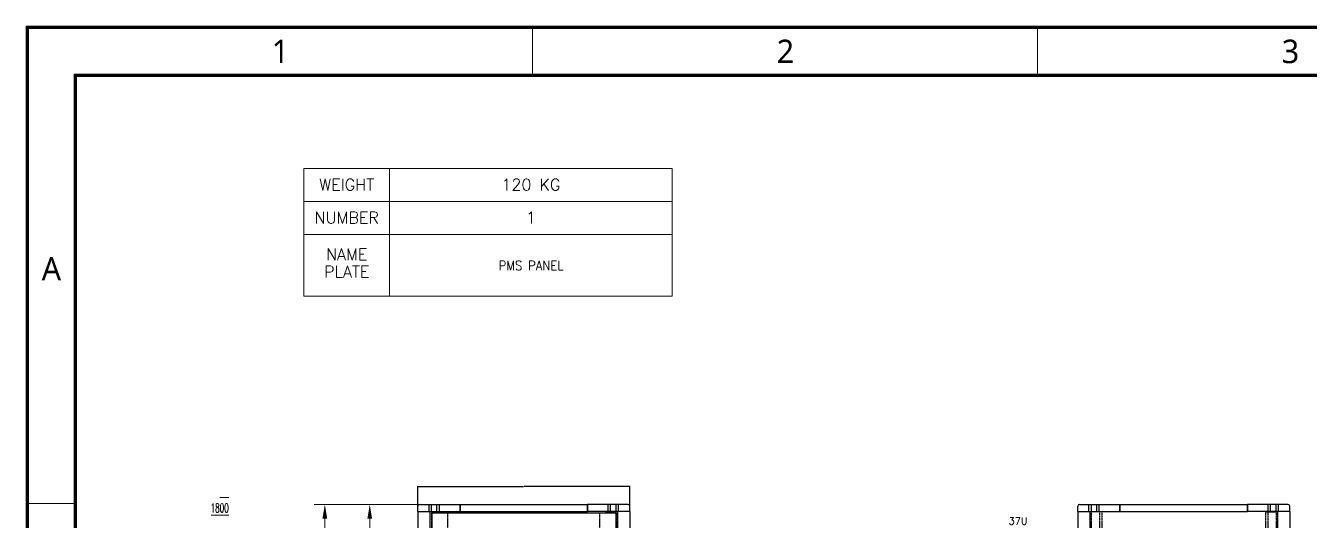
# Model space of a CAD drawing. Header units: millimetres. Extents: x 13198 to 24643, y -4481 to 8091.
# Drawn here: x 13198 to 16831, y 6691 to 8091 of the extents above; entities that cross this region are included whole.
import ezdxf
from ezdxf.enums import TextEntityAlignment as Align

# ---------------------------------------------------------------- set-up
doc = ezdxf.new("R2010")
doc.units = ezdxf.units.MM
doc.header["$MEASUREMENT"] = 0
doc.linetypes.add('HIDDEN', pattern=[0.375, 0.25, -0.125])
doc.linetypes.add('PHANTOM', pattern=[2.5, 1.25, -0.25, 0.25, -0.25, 0.25, -0.25])
for name, color, linetype in [('0. FORM', 7, 'Continuous'), ('CONER', 3, 'Continuous'), ('EQ-3', 3, 'Continuous'), ('FRONT-DOOR', 255, 'Continuous'), ('MTG-FRAME', 7, 'Continuous'), ('TOP-PANEL', 150, 'Continuous'), ('V-FRAME', 5, 'Continuous')]:
    doc.layers.add(name, color=color, linetype=linetype)
for name, color, linetype, lineweight in [('DIM', 1, 'Continuous', 9), ('EPLAN100', 7, 'Continuous', 50), ('EPLAN201', 73, 'Continuous', 35), ('EPLAN453', 73, 'Continuous', 35), ('t', 7, 'Continuous', 13), ('수정', 1, 'Continuous', 13)]:
    doc.layers.add(name, color=color, linetype=linetype, lineweight=lineweight)
doc.styles.add('ROMANS', font='romans.shx', dxfattribs={"height": 0.2, "bigfont": 'ghs.shx'})
doc.styles.add('맑은 고딕', font='malgun.ttf')
doc.dimstyles.new('jsh A3', dxfattribs={"dimtxt": 0.2, "dimasz": 40, "dimexe": 30, "dimexo": 30, "dimgap": 20, "dimtad": 3, "dimdec": 0, "dimzin": 12, "dimdsep": 46, "dimtxsty": 'ROMANS', "dimblk": 'OPEN30', "dimcen": 0, "dimclrd": 1, "dimclre": 1, "dimclrt": 256, "dimadec": 0, "dimazin": 0, "dimtfac": 0.1, "dimtdec": 0, "dimtofl": 0, "dimtmove": 0, "dimatfit": 3, "dimldrblk": 'OPEN30', "dimfxl": 20, "dimtolj": 1, "dimtzin": 12, "dimlwd": 13, "dimlwe": 13, "dimarcsym": 0})
doc.dimstyles.get("Standard").update_dxf_attribs({"dimtxt": 0.18, "dimasz": 0.18, "dimexe": 0.18, "dimexo": 0.0625, "dimgap": 0.09, "dimtad": 0, "dimtih": 1, "dimtoh": 1, "dimdec": 4, "dimzin": 0, "dimdsep": 46, "dimtxsty": 'Standard', "dimcen": 0.09, "dimadec": 0, "dimazin": 0, "dimtfac": 1, "dimtdec": 4, "dimtofl": 0, "dimtmove": 0, "dimatfit": 3, "dimfxl": 1, "dimtolj": 1, "dimtzin": 0, "dimarcsym": 0})

# ---------------------------------------------------------------- blocks, each defined once
blk = doc.blocks.new('TITLE')
at = {"layer": 'EPLAN100', "color": 73, "linetype": 'Continuous', "lineweight": 50, "ltscale": 4, "const_width": 9.53}
blk.add_lwpolyline([(48777, 7950.3), (48777, 136.1), (59940.1, 136.1), (59940.1, 7950.3), (48777, 7950.3)], dxfattribs=at)
at = {"layer": 'EPLAN201', "color": 73, "linetype": 'Continuous', "lineweight": 0, "ltscale": 160}
for p, q in [((50070.3, 8086.5), (50070.3, 7950.3)), ((51499.7, 8086.5), (51499.7, 7950.3)), ((48640.8, 6738.7), (48777, 6738.7))]:
    blk.add_line(p, q, dxfattribs=at)
at = {"layer": 'EPLAN201', "color": 73, "linetype": 'Continuous', "lineweight": 35, "ltscale": 4, "const_width": 9.53}
blk.add_lwpolyline([(48640.8, 0), (60076.2, 0), (60076.2, 8086.5), (48640.8, 8086.5)], close=True, dxfattribs=at)
at = {"layer": 'EPLAN201', "color": 7, "linetype": 'Continuous', "lineweight": 0, "ltscale": 4}
blk.add_lwpolyline([(48640.8, 0), (60076.2, 0), (60076.2, 8086.5), (48640.8, 8086.5)], close=True, dxfattribs=at)
at = {"layer": 'EPLAN453', "color": 73, "style": '맑은 고딕'}
for s, p in [('1', (49356.9, 8018.4)), ('2', (50786.3, 8018.4)), ('3', (52215.8, 8018.4)), ('A', (48708.9, 7403.1))]:
    blk.add_text(s, height=66.3, dxfattribs=at).set_placement(p, align=Align.MIDDLE_CENTER)
blk = doc.blocks.new('*D1227')
at = {"layer": 'Defpoints', "color": 0, "linetype": 'Continuous', "lineweight": -3, "transparency": 16777216}
for p in [(14337.8, 6735.8), (14171.6, 4973.8), (14340.2, 4973.8)]:
    blk.add_point(p, dxfattribs=at)
at = {"layer": 'DIM', "color": 1, "linetype": 'Continuous', "lineweight": 13, "transparency": 16777216}
for p, q in [((14307.8, 6735.8), (14141.6, 6735.8)), ((14171.6, 6695.8), (14171.6, 5013.8)), ((14310.2, 4973.8), (14141.6, 4973.8))]:
    blk.add_line(p, q, dxfattribs=at)
at = {"layer": 'DIM', "color": 1, "linetype": 'Continuous', "lineweight": -3, "transparency": 16777216}
for points in [[(14165, 6695.8), (14178.3, 6695.8), (14171.6, 6735.8)], [(14165, 5013.8), (14178.3, 5013.8), (14171.6, 4973.8)]]:
    blk.add_solid(points, dxfattribs=at)
at = {"layer": 'DIM', "linetype": 'Continuous', "lineweight": 13, "transparency": 16777216, "insert": (14131.6, 5854.8), "char_height": 40, "attachment_point": 5, "rotation": 90}
blk.add_mtext('\\A1;1762', dxfattribs=at)
blk = doc.blocks.new('_Open30')
at = {"color": 0, "linetype": 'ByBlock', "lineweight": -2}
for p, q in [((-1, 0.268), (0, 0)), ((0, 0), (-1, -0.268)), ((0, 0), (-1, 0))]:
    blk.add_line(p, q, dxfattribs=at)
blk = doc.blocks.new('*D1237')
at = {"layer": 'Defpoints', "color": 0, "linetype": 'Continuous', "lineweight": -3, "transparency": 16777216}
for p in [(14210.7, 6735.8), (14044.5, 4905.8), (14213.1, 4905.8)]:
    blk.add_point(p, dxfattribs=at)
at = {"layer": 'DIM', "color": 1, "linetype": 'Continuous', "lineweight": 13, "transparency": 16777216}
for p, q in [((14180.7, 6735.8), (14014.5, 6735.8)), ((14044.5, 6695.8), (14044.5, 4945.8)), ((14183.1, 4905.8), (14014.5, 4905.8))]:
    blk.add_line(p, q, dxfattribs=at)
at = {"layer": 'DIM', "color": 1, "linetype": 'Continuous', "lineweight": -3, "transparency": 16777216}
for points in [[(14037.8, 6695.8), (14051.2, 6695.8), (14044.5, 6735.8)], [(14037.8, 4945.8), (14051.2, 4945.8), (14044.5, 4905.8)]]:
    blk.add_solid(points, dxfattribs=at)
at = {"layer": 'DIM', "linetype": 'Continuous', "lineweight": 13, "transparency": 16777216, "insert": (14004.5, 5820.8), "char_height": 40, "attachment_point": 5, "rotation": 90}
blk.add_mtext('\\A1;1830', dxfattribs=at)
blk = doc.blocks.new('*D1243')
at = {"color": 0, "linetype": 'Continuous', "lineweight": -2, "transparency": 16777216}
for p, q in [((14307.6, 6715.8), (14307.6, 6787.1)), ((14307.8, 6786.9), (14607, 6786.9)), ((14907.4, 6786.9), (14608.3, 6786.9)), ((14907.6, 6715.8), (14907.6, 6787.1))]:
    blk.add_line(p, q, dxfattribs=at)
at = {"color": 0, "linetype": 'Continuous', "lineweight": -3, "transparency": 16777216}
for points in [[(14307.8, 6787), (14307.8, 6786.9), (14307.6, 6786.9)], [(14907.4, 6787), (14907.4, 6786.9), (14907.6, 6786.9)]]:
    blk.add_solid(points, dxfattribs=at)
at = {"layer": 'Defpoints', "color": 0, "linetype": 'Continuous', "lineweight": -3, "transparency": 16777216}
for p in [(14907.6, 6786.9), (14307.6, 6715.8), (14907.6, 6715.8)]:
    blk.add_point(p, dxfattribs=at)
at = {"color": 0, "linetype": 'Continuous', "lineweight": -3, "transparency": 16777216, "insert": (14607.6, 6786.9), "char_height": 0.18, "attachment_point": 5}
blk.add_mtext('\\A1;600.0000', dxfattribs=at)

msp = doc.modelspace()

# ---------------------------------------------------------------- linework, layer by layer
at = {"lineweight": 13}
for p, q in [((13984.78625, 7593.34097), (14227.3397, 7593.34097)), ((13984.78625, 7499.87534), (13984.78625, 7593.34097)), ((14227.3397, 7499.87534), (14227.3397, 7593.34097)), ((14227.3397, 7499.87534), (14227.3397, 7593.34097)), ((13984.78625, 7499.87534), (15027.3397, 7499.87534))]:
    msp.add_line(p, q, dxfattribs=at)
msp.add_line((14868.12838, 6708.7591), (14868.12838, 6710.7591))
at = {"color": 4, "linetype": 'Continuous', "lineweight": -3}
msp.add_line((16175.30933, 6715.75801), (16205.30933, 6715.75801), dxfattribs=at)
at = {"lineweight": 13}
for points in [[(14227.3397, 7593.34097), (15027.3397, 7593.34097), (15027.3397, 7325.35203), (14227.3397, 7325.35203), (14227.3397, 7499.87534)], [(15027.33972, 7325.35203), (15027.33972, 7499.87534)]]:
    msp.add_lwpolyline(points, dxfattribs=at)
at = {"layer": '0. FORM', "color": 7, "linetype": 'HIDDEN', "lineweight": 13}
for p, q in [((13984.78625, 7593.34097), (13984.78625, 7686.80661)), ((15027.3397, 7686.80661), (13984.78625, 7686.80661)), ((14227.3397, 7593.34097), (14227.3397, 7686.80661)), ((15027.3397, 7593.34097), (15027.3397, 7686.80661))]:
    msp.add_line(p, q, dxfattribs=at)
at = {"layer": '0. FORM', "color": 7, "lineweight": 13}
for p, q in [((13984.78625, 7686.80661), (15027.3397, 7686.80661)), ((14227.3397, 7499.87534), (15027.3397, 7499.87534))]:
    msp.add_line(p, q, dxfattribs=at)
at = {"layer": '0. FORM', "color": 7, "linetype": 'Continuous', "lineweight": 13}
msp.add_lwpolyline([(13984.78625, 7499.87534), (14227.3397, 7499.87534), (14227.3397, 7325.35203), (13984.78625, 7325.35203)], close=True, dxfattribs=at)
at = {"layer": 'CONER', "linetype": 'Continuous'}
for p, q in [((14307.62891, 6715.75801), (14307.62891, 6730.75801)), ((14312.62891, 6735.75801), (14427.12891, 6735.75801)), ((14339.43197, 6715.75801), (14339.43197, 6735.75801)), ((14346.29054, 6715.75801), (14346.29054, 6735.75801)), ((14361.96727, 6715.75801), (14361.96727, 6735.75801)), ((14368.82584, 6715.75801), (14368.82584, 6735.75801)), ((14427.12891, 6715.75801), (14427.12891, 6735.75801)), ((14902.62933, 6735.75801), (14788.12933, 6735.75801)), ((14788.12933, 6715.75801), (14788.12933, 6735.75801)), ((14846.43239, 6715.75801), (14846.43239, 6735.75801)), ((14853.29096, 6715.75801), (14853.29096, 6735.75801)), ((14868.9677, 6715.75801), (14868.9677, 6735.75801)), ((14875.82627, 6715.75801), (14875.82627, 6735.75801)), ((14907.62933, 6715.75801), (14907.62933, 6730.75801)), ((16175.30891, 6715.75801), (16175.30891, 6730.75801)), ((16180.30891, 6735.75801), (16294.80891, 6735.75801)), ((16207.11197, 6715.75801), (16207.11197, 6735.75801)), ((16213.97054, 6715.75801), (16213.97054, 6735.75801)), ((16229.64727, 6715.75801), (16229.64727, 6735.75801)), ((16236.50584, 6715.75801), (16236.50584, 6735.75801)), ((16294.80891, 6715.75801), (16294.80891, 6735.75801)), ((16770.30891, 6735.75801), (16655.80891, 6735.75801)), ((16655.80891, 6715.75801), (16655.80891, 6735.75801)), ((16714.11197, 6715.75801), (16714.11197, 6735.75801)), ((16720.97054, 6715.75801), (16720.97054, 6735.75801)), ((16736.64727, 6715.75801), (16736.64727, 6735.75801)), ((16743.50584, 6715.75801), (16743.50584, 6735.75801)), ((16775.30891, 6715.75801), (16775.30891, 6730.75801)), ((14307.62891, 6715.75801), (14427.12891, 6715.75801)), ((14907.62933, 6715.75801), (14788.12933, 6715.75801)), ((16175.30891, 6715.75801), (16294.80891, 6715.75801)), ((16775.30891, 6715.75801), (16655.80891, 6715.75801))]:
    msp.add_line(p, q, dxfattribs=at)
for centre, start, end in [((14312.62891, 6730.75801), 90, 180), ((14902.62933, 6730.75801), 0, 90), ((16180.30891, 6730.75801), 90, 180), ((16770.30891, 6730.75801), 0, 90)]:
    msp.add_arc(centre, 5, start, end, dxfattribs=at)
at = {"layer": 'EQ-3', "color": 2, "lineweight": 13}
msp.add_line((14227.3397, 7499.87534), (13984.78625, 7499.87534), dxfattribs=at)
at = {"layer": 'FRONT-DOOR', "linetype": 'Continuous'}
for p, q in [((14347.12838, 6710.7591), (14347.12838, 4998.75692)), ((14868.12838, 6710.7591), (14347.12838, 6710.7591)), ((14868.12838, 6710.7591), (14868.12838, 5031.75692))]:
    msp.add_line(p, q, dxfattribs=at)
at = {"layer": 'MTG-FRAME', "linetype": 'PHANTOM'}
for p, q in [((14346.12901, 6714.75801), (14346.12901, 4994.75801)), ((14376.12901, 6714.75801), (14346.12901, 6714.75801)), ((14839.12901, 6714.75801), (14869.12901, 6714.75801)), ((14869.12901, 6714.75801), (14869.12901, 4994.75801))]:
    msp.add_line(p, q, dxfattribs=at)
at = {"layer": 'MTG-FRAME', "color": 4, "linetype": 'PHANTOM'}
for p, q in [((16213.80901, 6714.75801), (16213.80901, 4994.75801)), ((16243.80901, 6714.75801), (16213.80901, 6714.75801)), ((16236.85901, 6714.75801), (16236.85901, 4994.75801)), ((16243.80901, 6714.75801), (16243.80901, 4994.75801)), ((16706.80859, 6714.75801), (16706.80859, 4994.75801)), ((16706.80859, 6714.75801), (16736.80859, 6714.75801)), ((16713.75859, 6714.75801), (16713.75859, 4994.75801)), ((16736.80859, 6714.75801), (16736.80859, 4994.75801))]:
    msp.add_line(p, q, dxfattribs=at)
at = {"layer": 'MTG-FRAME', "linetype": 'PHANTOM'}
for points in [[(14392.12838, 6710.7591), (14392.12838, 4998.75692)], [(14822.12838, 6710.7591), (14822.12838, 4998.75692)]]:
    msp.add_lwpolyline(points, dxfattribs=at)
at = {"layer": 'TOP-PANEL', "linetype": 'Continuous'}
for p, q in [((14427.12891, 6735.75438), (14788.12933, 6735.75801)), ((14427.12891, 6735.75438), (14427.12891, 6715.75801)), ((14788.12933, 6735.75801), (14788.12933, 6715.76164)), ((16294.80891, 6735.75438), (16655.80891, 6735.75801)), ((16294.80891, 6735.75438), (16294.80891, 6715.75801)), ((16655.80891, 6735.75801), (16655.80891, 6715.76164)), ((14427.12891, 6715.75801), (14788.12933, 6715.76164)), ((16294.80891, 6715.75801), (16655.80891, 6715.76164))]:
    msp.add_line(p, q, dxfattribs=at)
at = {"layer": 'V-FRAME'}
for p, q in [((14307.62933, 6715.75801), (14307.62933, 4993.75801)), ((14307.62933, 6715.75801), (14354.02984, 6715.75801)), ((14342.02933, 6715.75801), (14342.02933, 4993.75801)), ((14907.62891, 6715.75801), (14861.2284, 6715.75801)), ((14873.22891, 6715.75801), (14873.22891, 4993.75801)), ((14907.62891, 6715.75801), (14907.62891, 4993.75801)), ((16175.30933, 6715.75801), (16175.30933, 4993.75801)), ((16175.30933, 6715.75801), (16221.70984, 6715.75801)), ((16209.70933, 6715.75801), (16209.70933, 4993.75801)), ((16775.30848, 6715.75801), (16728.90797, 6715.75801)), ((16740.90848, 6715.75801), (16740.90848, 4993.75801)), ((16775.30848, 6715.75801), (16775.30848, 4993.75801))]:
    msp.add_line(p, q, dxfattribs=at)
at = {"layer": '수정', "linetype": 'Continuous', "lineweight": 13}
for p, q in [((13772.61273, 6755.75801), (13747.60373, 6755.75801)), ((13772.61273, 6705.75801), (13722.59473, 6705.75801))]:
    msp.add_line(p, q, dxfattribs=at)

# ---------------------------------------------------------------- block references
at = {"color": 4, "linetype": 'Continuous', "lineweight": -3}
msp.add_blockref('TITLE', (-35438.24755, 0), dxfattribs=at)

# ---------------------------------------------------------------- texts
at = {"color": 7, "lineweight": 13, "ltscale": 1.6, "style": 'ROMANS'}
for s, p in [('WEIGHT', (14106.56956, 7641.11111)), ('120 KG', (14627.84628, 7641.11111)), ('NUMBER', (14106.56956, 7547.64547)), ('1', (14627.84628, 7547.64547)), ('NAME', (14106.56956, 7443.409)), ('PLATE', (14106.56956, 7394.54779))]:
    msp.add_text(s, height=33, dxfattribs=at).set_placement(p, align=Align.MIDDLE_CENTER)
at = {"lineweight": 13, "style": 'ROMANS', "width": 0.9}
msp.add_text('PMS PANEL', height=26.73, dxfattribs=at).set_placement((14628.11605, 7412.02466), align=Align.MIDDLE_CENTER)
at = {"lineweight": 13, "style": 'ROMANS'}
msp.add_text('37U', height=20, dxfattribs=at).set_placement((16033.27806, 6678.51227), align=Align.RIGHT)
at = {"layer": 't', "color": 2, "lineweight": 13, "style": 'ROMANS', "width": 0.6}
msp.add_text('1800', height=25.008999, dxfattribs=at).set_placement((13772.61273, 6713.27704), align=Align.RIGHT)

# ---------------------------------------------------------------- dimensions: what is measured, and where the dimension line sits
at = {"color": 4, "linetype": 'Continuous', "lineweight": -3}
dim = msp.add_linear_dim(base=(14907.62933, 6786.92901), p1=(14307.62933, 6715.75801), p2=(14907.62933, 6715.75801), dimstyle='Standard', override={"dimfxl": 20}, dxfattribs=at)
dim.commit()
dim.dimension.update_dxf_attribs({"geometry": '*D1243', "text_midpoint": (14607.62933, 6786.92901)})
at = {"layer": 'DIM', "linetype": 'Continuous', "lineweight": 13}
for base, p1, p2, picture, middle in [((14044.51311, 4905.75801), (14210.65436, 6735.75801), (14213.10117, 4905.75801), '*D1237', (14004.51311, 5820.75801)), ((14171.6471, 4973.75801), (14337.78834, 6735.75801), (14340.23515, 4973.75801), '*D1227', (14131.6471, 5854.75801))]:
    dim = msp.add_linear_dim(base=base, p1=p1, p2=p2, angle=90, dimstyle='jsh A3', override={"dimtxt": 40, "dimtxsty": 'Standard', "dimsah": 1}, dxfattribs=at)
    dim.commit()
    dim.dimension.update_dxf_attribs({"geometry": picture, "text_midpoint": middle})

doc.saveas('drawing.dxf')
